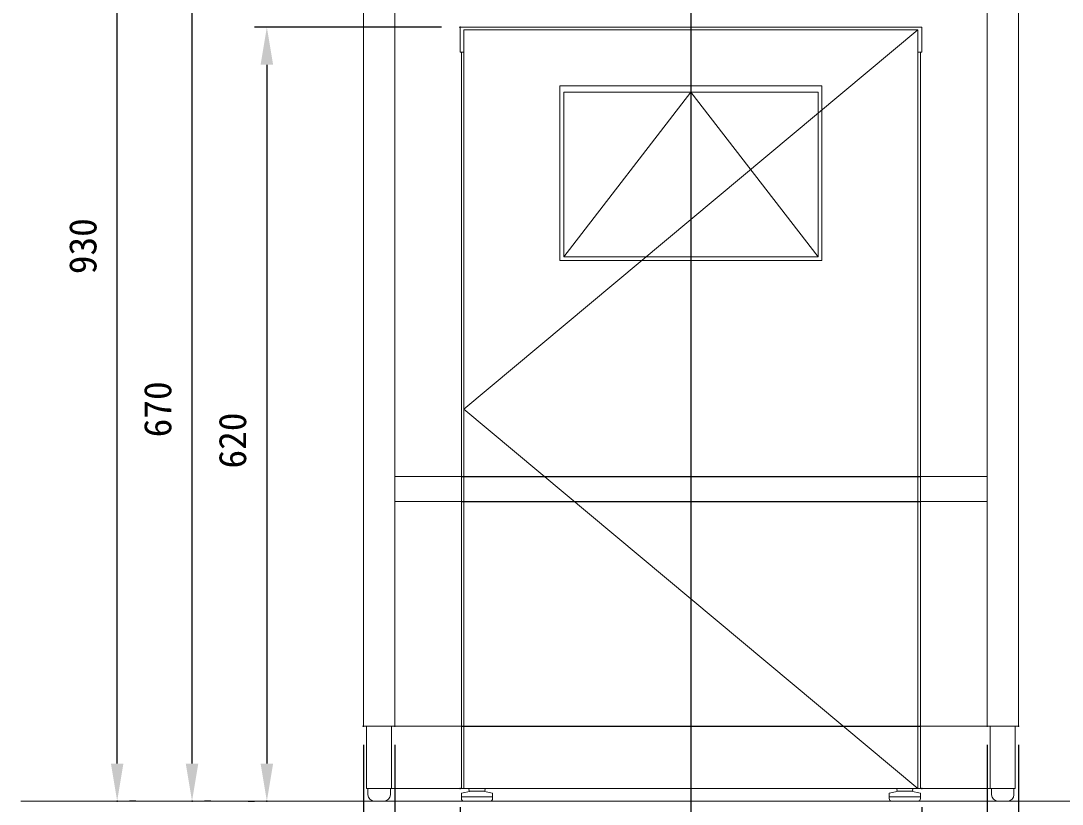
# Model space of a CAD drawing. Units: millimetres, scale not verified. Extents: x -203 to 203, y -143 to 143.
# Drawn here: x -135.7 to -52.2, y -84.2 to -21.5 of the extents above; entities that cross this region are included whole.
import ezdxf
from ezdxf.enums import TextEntityAlignment as Align

# ---------------------------------------------------------------- set-up
doc = ezdxf.new("R2010")
doc.units = ezdxf.units.MM
doc.header["$LTSCALE"] = 0.25
doc.header["$PDMODE"] = 32
doc.header["$PDSIZE"] = 0.05
for name, color, linetype, lineweight in [('0-6_DIMENSION_LINES$02_DIMENSI', 7, 'Continuous', 25), ('0-9_DIMENSION_LINES$05_HIDE_LI', 7, 'Continuous', 25), ('0-A_DIMENSION_LINES$03_LINES', 7, 'Continuous', 18), ('0-B_DIMENSION_LINES$01_CENTER_', 7, 'Continuous', 25), ('0-C_DIMENSION_LINES$04_SUB_LIN', 4, 'Continuous', 18)]:
    doc.layers.add(name, color=color, linetype=linetype, lineweight=lineweight)
doc.layers.add('0-7_DEFPOINTS', color=7, linetype='Continuous')
doc.styles.add('ＭＳ ゴシック', font='')
doc.styles.get('ＭＳ ゴシック').set_extended_font_data('MS Gothic')

# ---------------------------------------------------------------- blocks, each defined once
blk = doc.blocks.new('D1')
at = {"layer": '0-6_DIMENSION_LINES$02_DIMENSI'}
for p, q in [((100.5, 157.5), (81, 157.5)), ((82, 67.4998), (82, 154.5002)), ((83.5, 64.5), (83, 64.5))]:
    blk.add_line(p, q, dxfattribs=at)
for points in [[(82.5, 154.5002), (81.5, 154.5002), (82, 157.5)], [(81.5, 67.4998), (82.5, 67.4998), (82, 64.5)]]:
    blk.add_solid(points, dxfattribs=at)
at = {"layer": '0-7_DEFPOINTS'}
for p in [(82, 157.5), (102, 157.5), (82, 64.5)]:
    blk.add_point(p, dxfattribs=at)
at = {"layer": '0-6_DIMENSION_LINES$02_DIMENSI', "style": 'ＭＳ ゴシック'}
blk.add_text('930', height=2.199, rotation=90, dxfattribs=at).set_placement((81, 106.7143), align=Align.BOTTOM_LEFT)
blk = doc.blocks.new('D2')
at = {"layer": '0-6_DIMENSION_LINES$02_DIMENSI'}
for p, q in [((108, 126.5), (93, 126.5)), ((94, 123.5002), (94, 67.4998)), ((92.5, 64.5), (93, 64.5))]:
    blk.add_line(p, q, dxfattribs=at)
for points in [[(94.5, 123.5002), (93.5, 123.5002), (94, 126.5)], [(93.5, 67.4998), (94.5, 67.4998), (94, 64.5)]]:
    blk.add_solid(points, dxfattribs=at)
at = {"layer": '0-7_DEFPOINTS'}
for p in [(109.5, 126.5), (94, 64.5)]:
    blk.add_point(p, dxfattribs=at)
at = {"layer": '0-6_DIMENSION_LINES$02_DIMENSI', "style": 'ＭＳ ゴシック'}
blk.add_text('620', height=2.199, rotation=90, dxfattribs=at).set_placement((93, 91.1429), align=Align.BOTTOM_LEFT)
blk = doc.blocks.new('D4')
at = {"layer": '0-6_DIMENSION_LINES$02_DIMENSI'}
for p, q in [((99, 131.5), (87, 131.5)), ((88, 67.4998), (88, 128.5002)), ((89.5, 64.5), (89, 64.5))]:
    blk.add_line(p, q, dxfattribs=at)
for points in [[(88.5, 128.5002), (87.5, 128.5002), (88, 131.5)], [(87.5, 67.4998), (88.5, 67.4998), (88, 64.5)]]:
    blk.add_solid(points, dxfattribs=at)
at = {"layer": '0-7_DEFPOINTS'}
for p in [(88, 131.5), (100.5, 131.5), (88, 64.5)]:
    blk.add_point(p, dxfattribs=at)
at = {"layer": '0-6_DIMENSION_LINES$02_DIMENSI', "style": 'ＭＳ ゴシック'}
blk.add_text('670', height=2.199, rotation=90, dxfattribs=at).set_placement((87, 93.6429), align=Align.BOTTOM_LEFT)
blk = doc.blocks.new('D14')
at = {"layer": '0-6_DIMENSION_LINES$02_DIMENSI'}
for p, q in [((109.5, 64), (109.5, 52.5)), ((146.5, 64), (146.5, 52.5)), ((112.4998, 53.5), (143.5002, 53.5))]:
    blk.add_line(p, q, dxfattribs=at)
for points in [[(112.4998, 54), (112.4998, 53), (109.5, 53.5)], [(143.5002, 53), (143.5002, 54), (146.5, 53.5)]]:
    blk.add_solid(points, dxfattribs=at)
at = {"layer": '0-7_DEFPOINTS'}
for p in [(109.5, 65.5), (146.5, 65.5), (146.5, 53.5)]:
    blk.add_point(p, dxfattribs=at)
at = {"layer": '0-6_DIMENSION_LINES$02_DIMENSI', "style": 'ＭＳ ゴシック'}
blk.add_text('370', height=2.199, dxfattribs=at).set_placement((123.7143, 54.5), align=Align.BOTTOM_LEFT)
blk = doc.blocks.new('D15')
at = {"layer": '0-6_DIMENSION_LINES$02_DIMENSI'}
for p, q in [((104.25, 69), (104.25, 46.5)), ((151.75, 69), (151.75, 46.5)), ((148.7502, 47.5), (107.2498, 47.5))]:
    blk.add_line(p, q, dxfattribs=at)
for points in [[(107.2498, 48), (107.2498, 47), (104.25, 47.5)], [(148.7502, 47), (148.7502, 48), (151.75, 47.5)]]:
    blk.add_solid(points, dxfattribs=at)
at = {"layer": '0-7_DEFPOINTS'}
for p in [(104.25, 70.5), (151.75, 70.5), (104.25, 47.5)]:
    blk.add_point(p, dxfattribs=at)
at = {"layer": '0-6_DIMENSION_LINES$02_DIMENSI', "style": 'ＭＳ ゴシック'}
blk.add_text('475', height=2.199, dxfattribs=at).set_placement((123.7143, 48.5), align=Align.BOTTOM_LEFT)
blk = doc.blocks.new('D16')
at = {"layer": '0-6_DIMENSION_LINES$02_DIMENSI'}
for p, q in [((101.75, 69), (101.75, 40.5)), ((154.25, 69), (154.25, 40.5)), ((151.2502, 41.5), (104.7498, 41.5))]:
    blk.add_line(p, q, dxfattribs=at)
for points in [[(104.7498, 42), (104.7498, 41), (101.75, 41.5)], [(151.2502, 41), (151.2502, 42), (154.25, 41.5)]]:
    blk.add_solid(points, dxfattribs=at)
at = {"layer": '0-7_DEFPOINTS'}
for p in [(101.75, 70.5), (154.25, 70.5), (101.75, 41.5)]:
    blk.add_point(p, dxfattribs=at)
at = {"layer": '0-6_DIMENSION_LINES$02_DIMENSI', "style": 'ＭＳ ゴシック'}
blk.add_text('525', height=2.199, dxfattribs=at).set_placement((123.7143, 42.5), align=Align.BOTTOM_LEFT)

msp = doc.modelspace()

# ---------------------------------------------------------------- linework, layer by layer
at = {"layer": '0-9_DIMENSION_LINES$05_HIDE_LI'}
for p, q in [((-100.4, -58), (-63.6, -58)), ((-100.4, -60), (-63.6, -60)), ((-100.4, -78), (-63.6, -78))]:
    msp.add_line(p, q, dxfattribs=at)
at = {"layer": '0-A_DIMENSION_LINES$03_LINES'}
for p, q in [((-108.25, -78), (-108.25, -17)), ((-105.75, -17), (-105.75, -78)), ((-58.25, -78), (-58.25, -17)), ((-55.75, -17), (-55.75, -78)), ((-100.5, -22), (-63.5, -22)), ((-100.5, -24), (-100.5, -22)), ((-100.2, -83), (-100.2, -22.2)), ((-100.2, -22.2), (-63.8, -22.2)), ((-63.8, -22.2), (-63.8, -83)), ((-63.5, -22), (-63.5, -24)), ((-100.2, -24), (-100.5, -24)), ((-100.4, -24), (-100.2, -24)), ((-100.4, -83), (-100.4, -24)), ((-63.5, -24), (-63.8, -24)), ((-63.8, -24), (-63.6, -24)), ((-63.6, -24), (-63.6, -83)), ((-92.5, -40.7), (-92.5, -26.7)), ((-92.5, -26.7), (-71.5, -26.7)), ((-71.5, -26.7), (-71.5, -40.7)), ((-92.2, -40.4), (-92.2, -27.2)), ((-92.2, -27.2), (-71.8, -27.2)), ((-71.8, -27.2), (-71.8, -40.4)), ((-71.5, -40.7), (-92.5, -40.7)), ((-71.8, -40.4), (-92.2, -40.4)), ((-105.75, -58), (-105.75, -60)), ((-100.4, -58), (-105.75, -58)), ((-58.25, -58), (-63.6, -58)), ((-58.25, -60), (-58.25, -58)), ((-105.75, -60), (-100.4, -60)), ((-63.6, -60), (-58.25, -60)), ((-105.75, -78), (-108.25, -78)), ((-108, -83), (-108, -78)), ((-108, -78), (-106, -78)), ((-106, -78), (-106, -83)), ((-106, -78), (-100.4, -78)), ((-63.6, -78), (-58.25, -78)), ((-55.75, -78), (-58.25, -78)), ((-58, -83), (-58, -78)), ((-58, -78), (-56, -78)), ((-56, -78), (-56, -83)), ((-106, -83), (-108, -83)), ((-107.9, -83.5), (-107.9, -83)), ((-107.9, -83), (-106.1, -83)), ((-106.1, -83), (-106.1, -83.5)), ((-106.1, -83), (-58, -83)), ((-98.4, -83), (-100.4, -83)), ((-99.625, -83.2), (-100.4, -83.3667)), ((-100.4, -83.3667), (-100.4, -83.6667)), ((-63.8, -83), (-100.2, -83)), ((-98.6, -83), (-99.7, -83)), ((-99.7, -83.2), (-99.65, -83.2)), ((-99.65, -83.2), (-98.65, -83.2)), ((-98.65, -83.2), (-99.625, -83.2)), ((-98.65, -83.2), (-98.6, -83.2)), ((-97.9, -83.3667), (-98.65, -83.2)), ((-97.9, -83.6667), (-97.9, -83.3667)), ((-66.1, -83.3667), (-65.35, -83.2)), ((-66.1, -83.6667), (-66.1, -83.3667)), ((-63.6, -83), (-65.6, -83)), ((-65.4, -83), (-64.3, -83)), ((-65.35, -83.2), (-65.4, -83.2)), ((-64.35, -83.2), (-65.35, -83.2)), ((-65.35, -83.2), (-64.375, -83.2)), ((-64.375, -83.2), (-63.6, -83.3667)), ((-64.3, -83.2), (-64.35, -83.2)), ((-63.6, -83.3667), (-63.6, -83.6667)), ((-56, -83), (-58, -83)), ((-57.9, -83), (-57.9, -83.5)), ((-56.1, -83), (-57.9, -83)), ((-56.1, -83.5), (-56.1, -83)), ((-135.725, -84), (118, -84)), ((-106.6, -84), (-107.4, -84)), ((-100.4, -83.6667), (-100.4, -83.8)), ((-97.9, -83.6667), (-100.4, -83.6667)), ((-100.4, -83.6667), (-97.9, -83.6667)), ((-100.2, -84), (-98.1, -84)), ((-97.9, -83.8), (-97.9, -83.6667)), ((-66.1, -83.8), (-66.1, -83.6667)), ((-66.1, -83.6667), (-63.6, -83.6667)), ((-63.6, -83.6667), (-66.1, -83.6667)), ((-63.8, -84), (-65.9, -84)), ((-63.6, -83.6667), (-63.6, -83.8)), ((-57.4, -84), (-56.6, -84))]:
    msp.add_line(p, q, dxfattribs=at)
for centre, radius, start, end in [((-99.7, -83.1), 0.1, 90, 180), ((-99.7, -83.1), 0.1, 180, 270), ((-98.6, -83.1), 0.1, 0, 90), ((-98.6, -83.1), 0.1, 270, 0), ((-65.4, -83.1), 0.1, 90, 180), ((-65.4, -83.1), 0.1, 180, 270), ((-64.3, -83.1), 0.1, 0, 90), ((-64.3, -83.1), 0.1, 270, 0), ((-107.4, -83.5), 0.5, 180, 270), ((-106.6, -83.5), 0.5, 270, 360), ((-100.2, -83.8), 0.2, 180, 270), ((-98.1, -83.8), 0.2, 270, 0), ((-65.9, -83.8), 0.2, 180, 270), ((-63.8, -83.8), 0.2, 270, 0), ((-57.4, -83.5), 0.5, 180, 270), ((-56.6, -83.5), 0.5, 270, 0)]:
    msp.add_arc(centre, radius, start, end, dxfattribs=at)
at = {"layer": '0-B_DIMENSION_LINES$01_CENTER_'}
msp.add_line((-82, 14), (-82, -89), dxfattribs=at)
at = {"layer": '0-C_DIMENSION_LINES$04_SUB_LIN'}
for p, q in [((-63.8, -22.2), (-100.2, -52.6)), ((-92.2, -40.4), (-82, -27.2)), ((-71.8, -40.4), (-82, -27.2)), ((-100.2, -52.6), (-63.8, -83))]:
    msp.add_line(p, q, dxfattribs=at)

# ---------------------------------------------------------------- block references
at = {"layer": '0-6_DIMENSION_LINES$02_DIMENSI'}
for name in ['D1', 'D4', 'D2', 'D16', 'D15', 'D14']:
    msp.add_blockref(name, (-210, -148.5), dxfattribs=at)

doc.saveas('drawing.dxf')
